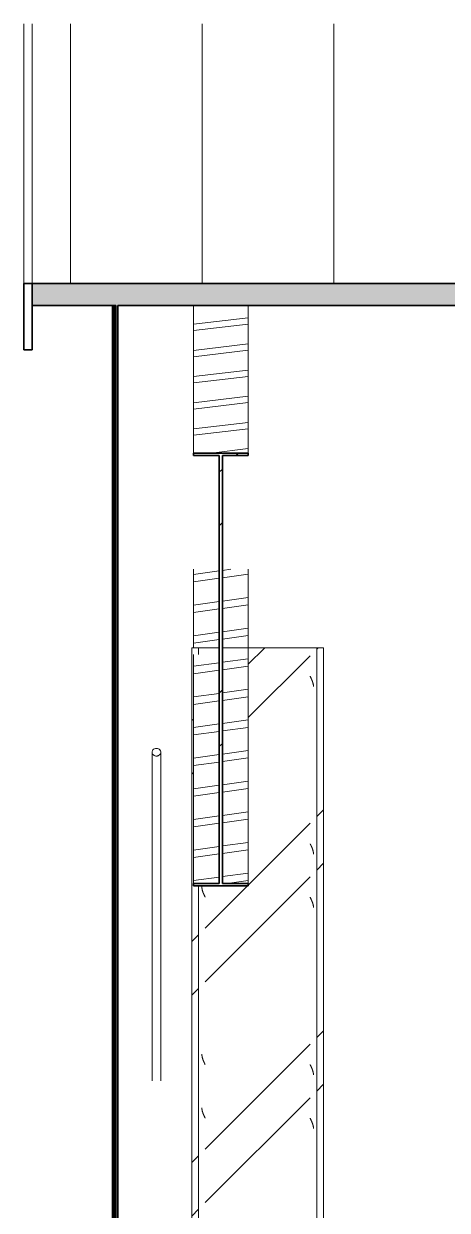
# Model space of a CAD drawing. Header units: centimetres. Extents: x -13467 to 3766, y -437 to 1921.
# Drawn here: x -12501.3 to -12404.8, y 832.2 to 1102.2 of the extents above; entities that cross this region are included whole.
import ezdxf

# ---------------------------------------------------------------- set-up
doc = ezdxf.new("R2010")
doc.units = ezdxf.units.CM
for name, color, linetype, lineweight in [('A-GENM', 7, 'Continuous', 9), ('A-ROOF', 7, 'Continuous', 9), ('A-ROOF-MCUT', 7, 'Continuous', 35), ('A-ROOF-OTLN', 7, 'Continuous', 9), ('A-ROOF-PATT', 7, 'Continuous', 35), ('A-WALL', 7, 'Continuous', 9), ('A-WALL-PATT', 7, 'Continuous', 35), ('S-BEAM', 7, 'Continuous', 9), ('S-COLS', 7, 'Continuous', 9)]:
    doc.layers.add(name, color=color, linetype=linetype, lineweight=lineweight)
pattern_1 = [(45, (-5050.647, 712), (-25.14472, 25.14472), []), (45, (-5050.647, 750.1), (-25.14472, 25.14472), [])]
pattern_2 = [(7.888, (-5050.647, 902.868), (23.250648, 10.18926), []), (7.888, (-5050.647, 908.147), (23.250648, 10.18926), [])]

# ---------------------------------------------------------------- blocks, each defined once
blk = doc.blocks.new('FP_11-Sección 1-1')
at = {"layer": 'S-COLS', "color": 9, "true_color": 0xc0c0c0}
for p, q in [((-12436.04, 953.69), (-12436.06, 953.73)), ((-12436.02, 953.65), (-12436.04, 953.69)), ((-12436, 953.61), (-12436.02, 953.65)), ((-12435.98, 953.58), (-12436, 953.61)), ((-12435.97, 953.54), (-12435.98, 953.58)), ((-12435.95, 953.5), (-12435.97, 953.54)), ((-12435.93, 953.46), (-12435.95, 953.5)), ((-12435.91, 953.43), (-12435.93, 953.46)), ((-12435.89, 953.39), (-12435.91, 953.43)), ((-12435.87, 953.35), (-12435.89, 953.39)), ((-12435.85, 953.31), (-12435.87, 953.35)), ((-12435.84, 953.28), (-12435.85, 953.31)), ((-12435.82, 953.24), (-12435.84, 953.28)), ((-12435.8, 953.2), (-12435.82, 953.24)), ((-12435.78, 953.17), (-12435.8, 953.2)), ((-12435.77, 953.13), (-12435.78, 953.17)), ((-12435.75, 953.09), (-12435.77, 953.13)), ((-12435.73, 953.05), (-12435.75, 953.09)), ((-12435.71, 953.02), (-12435.73, 953.05)), ((-12435.7, 952.98), (-12435.71, 953.02)), ((-12435.68, 952.94), (-12435.7, 952.98)), ((-12435.66, 952.9), (-12435.68, 952.94)), ((-12435.65, 952.87), (-12435.66, 952.9)), ((-12435.63, 952.83), (-12435.65, 952.87)), ((-12435.62, 952.79), (-12435.63, 952.83)), ((-12435.6, 952.76), (-12435.62, 952.79)), ((-12435.59, 952.72), (-12435.6, 952.76)), ((-12435.57, 952.68), (-12435.59, 952.72)), ((-12435.56, 952.64), (-12435.57, 952.68)), ((-12435.54, 952.61), (-12435.56, 952.64)), ((-12435.53, 952.57), (-12435.54, 952.61)), ((-12435.52, 952.53), (-12435.53, 952.57)), ((-12435.5, 952.49), (-12435.52, 952.53)), ((-12435.49, 952.46), (-12435.5, 952.49)), ((-12435.48, 952.42), (-12435.49, 952.46)), ((-12435.47, 952.38), (-12435.48, 952.42)), ((-12435.45, 952.34), (-12435.47, 952.38)), ((-12435.44, 952.31), (-12435.45, 952.34)), ((-12435.43, 952.27), (-12435.44, 952.31)), ((-12435.42, 952.23), (-12435.43, 952.27)), ((-12435.41, 952.2), (-12435.42, 952.23)), ((-12435.4, 952.16), (-12435.41, 952.2)), ((-12435.39, 952.12), (-12435.4, 952.16)), ((-12435.38, 952.08), (-12435.39, 952.12)), ((-12435.37, 952.05), (-12435.38, 952.08)), ((-12435.36, 952.01), (-12435.37, 952.05)), ((-12435.36, 951.97), (-12435.36, 952.01)), ((-12435.35, 951.93), (-12435.36, 951.97)), ((-12435.34, 951.9), (-12435.35, 951.93)), ((-12435.34, 951.86), (-12435.34, 951.9)), ((-12435.33, 951.82), (-12435.34, 951.86)), ((-12435.32, 951.79), (-12435.33, 951.82)), ((-12435.32, 951.75), (-12435.32, 951.79)), ((-12435.31, 951.71), (-12435.32, 951.75)), ((-12435.31, 951.67), (-12435.31, 951.71)), ((-12435.31, 951.64), (-12435.31, 951.67)), ((-12435.3, 951.6), (-12435.31, 951.64)), ((-12435.3, 951.56), (-12435.3, 951.6)), ((-12435.3, 951.52), (-12435.3, 951.56)), ((-12435.29, 951.49), (-12435.3, 951.52)), ((-12435.29, 951.45), (-12435.29, 951.49)), ((-12435.29, 951.41), (-12435.29, 951.45)), ((-12435.29, 951.37), (-12435.29, 951.41)), ((-12436.04, 915.59), (-12436.06, 915.63)), ((-12436.02, 915.55), (-12436.04, 915.59)), ((-12436, 915.51), (-12436.02, 915.55)), ((-12435.98, 915.48), (-12436, 915.51)), ((-12435.97, 915.44), (-12435.98, 915.48)), ((-12435.95, 915.4), (-12435.97, 915.44)), ((-12435.93, 915.36), (-12435.95, 915.4)), ((-12435.91, 915.33), (-12435.93, 915.36)), ((-12435.89, 915.29), (-12435.91, 915.33)), ((-12435.87, 915.25), (-12435.89, 915.29)), ((-12435.85, 915.21), (-12435.87, 915.25)), ((-12435.84, 915.18), (-12435.85, 915.21)), ((-12435.82, 915.14), (-12435.84, 915.18)), ((-12435.8, 915.1), (-12435.82, 915.14)), ((-12435.78, 915.07), (-12435.8, 915.1)), ((-12435.77, 915.03), (-12435.78, 915.07)), ((-12435.75, 914.99), (-12435.77, 915.03)), ((-12435.73, 914.95), (-12435.75, 914.99)), ((-12435.71, 914.92), (-12435.73, 914.95)), ((-12435.7, 914.88), (-12435.71, 914.92)), ((-12435.68, 914.84), (-12435.7, 914.88)), ((-12435.66, 914.8), (-12435.68, 914.84)), ((-12435.65, 914.77), (-12435.66, 914.8)), ((-12435.63, 914.73), (-12435.65, 914.77)), ((-12435.62, 914.69), (-12435.63, 914.73)), ((-12435.6, 914.66), (-12435.62, 914.69)), ((-12435.59, 914.62), (-12435.6, 914.66)), ((-12435.57, 914.58), (-12435.59, 914.62)), ((-12435.56, 914.54), (-12435.57, 914.58)), ((-12435.54, 914.51), (-12435.56, 914.54)), ((-12435.53, 914.47), (-12435.54, 914.51)), ((-12435.52, 914.43), (-12435.53, 914.47)), ((-12435.5, 914.39), (-12435.52, 914.43)), ((-12435.49, 914.36), (-12435.5, 914.39)), ((-12435.48, 914.32), (-12435.49, 914.36)), ((-12435.47, 914.28), (-12435.48, 914.32)), ((-12435.45, 914.24), (-12435.47, 914.28)), ((-12435.44, 914.21), (-12435.45, 914.24)), ((-12435.43, 914.17), (-12435.44, 914.21)), ((-12435.42, 914.13), (-12435.43, 914.17)), ((-12435.41, 914.1), (-12435.42, 914.13)), ((-12435.4, 914.06), (-12435.41, 914.1)), ((-12435.39, 914.02), (-12435.4, 914.06)), ((-12435.38, 913.98), (-12435.39, 914.02)), ((-12435.37, 913.95), (-12435.38, 913.98)), ((-12435.36, 913.91), (-12435.37, 913.95)), ((-12435.36, 913.87), (-12435.36, 913.91)), ((-12435.35, 913.83), (-12435.36, 913.87)), ((-12435.34, 913.8), (-12435.35, 913.83)), ((-12435.34, 913.76), (-12435.34, 913.8)), ((-12435.33, 913.72), (-12435.34, 913.76)), ((-12435.32, 913.69), (-12435.33, 913.72)), ((-12435.32, 913.65), (-12435.32, 913.69)), ((-12435.31, 913.61), (-12435.32, 913.65)), ((-12435.31, 913.57), (-12435.31, 913.61)), ((-12435.31, 913.54), (-12435.31, 913.57)), ((-12435.3, 913.5), (-12435.31, 913.54)), ((-12435.3, 913.46), (-12435.3, 913.5)), ((-12435.3, 913.42), (-12435.3, 913.46)), ((-12435.29, 913.39), (-12435.3, 913.42)), ((-12435.29, 913.35), (-12435.29, 913.39)), ((-12435.29, 913.31), (-12435.29, 913.35)), ((-12435.29, 913.27), (-12435.29, 913.31)), ((-12436.04, 903.4), (-12436.06, 903.44)), ((-12436.02, 903.36), (-12436.04, 903.4)), ((-12436, 903.32), (-12436.02, 903.36)), ((-12435.98, 903.29), (-12436, 903.32)), ((-12435.97, 903.25), (-12435.98, 903.29)), ((-12435.95, 903.21), (-12435.97, 903.25)), ((-12435.93, 903.17), (-12435.95, 903.21)), ((-12435.91, 903.14), (-12435.93, 903.17)), ((-12435.89, 903.1), (-12435.91, 903.14)), ((-12435.87, 903.06), (-12435.89, 903.1)), ((-12435.85, 903.03), (-12435.87, 903.06)), ((-12435.84, 902.99), (-12435.85, 903.03)), ((-12435.82, 902.95), (-12435.84, 902.99)), ((-12435.8, 902.91), (-12435.82, 902.95)), ((-12435.78, 902.88), (-12435.8, 902.91)), ((-12435.77, 902.84), (-12435.78, 902.88)), ((-12435.75, 902.8), (-12435.77, 902.84)), ((-12435.73, 902.76), (-12435.75, 902.8)), ((-12435.71, 902.73), (-12435.73, 902.76)), ((-12435.7, 902.69), (-12435.71, 902.73)), ((-12435.68, 902.65), (-12435.7, 902.69)), ((-12435.66, 902.61), (-12435.68, 902.65)), ((-12435.65, 902.58), (-12435.66, 902.61)), ((-12435.63, 902.54), (-12435.65, 902.58)), ((-12435.62, 902.5), (-12435.63, 902.54)), ((-12435.6, 902.47), (-12435.62, 902.5)), ((-12435.59, 902.43), (-12435.6, 902.47)), ((-12435.57, 902.39), (-12435.59, 902.43)), ((-12435.56, 902.35), (-12435.57, 902.39)), ((-12435.54, 902.32), (-12435.56, 902.35)), ((-12435.53, 902.28), (-12435.54, 902.32)), ((-12435.52, 902.24), (-12435.53, 902.28)), ((-12435.5, 902.2), (-12435.52, 902.24)), ((-12435.49, 902.17), (-12435.5, 902.2)), ((-12435.48, 902.13), (-12435.49, 902.17)), ((-12435.47, 902.09), (-12435.48, 902.13)), ((-12435.45, 902.06), (-12435.47, 902.09)), ((-12435.44, 902.02), (-12435.45, 902.06)), ((-12435.43, 901.98), (-12435.44, 902.02)), ((-12435.42, 901.94), (-12435.43, 901.98)), ((-12435.41, 901.91), (-12435.42, 901.94)), ((-12435.4, 901.87), (-12435.41, 901.91)), ((-12435.39, 901.83), (-12435.4, 901.87)), ((-12435.38, 901.79), (-12435.39, 901.83)), ((-12435.37, 901.76), (-12435.38, 901.79)), ((-12435.36, 901.72), (-12435.37, 901.76)), ((-12435.36, 901.68), (-12435.36, 901.72)), ((-12435.35, 901.64), (-12435.36, 901.68)), ((-12435.34, 901.61), (-12435.35, 901.64)), ((-12435.34, 901.57), (-12435.34, 901.61)), ((-12435.33, 901.53), (-12435.34, 901.57)), ((-12435.32, 901.5), (-12435.33, 901.53)), ((-12435.32, 901.46), (-12435.32, 901.5)), ((-12435.31, 901.42), (-12435.32, 901.46)), ((-12435.31, 901.38), (-12435.31, 901.42)), ((-12435.31, 901.35), (-12435.31, 901.38)), ((-12435.3, 901.31), (-12435.31, 901.35)), ((-12435.3, 901.27), (-12435.3, 901.31)), ((-12435.3, 901.23), (-12435.3, 901.27)), ((-12435.29, 901.2), (-12435.3, 901.23)), ((-12435.29, 901.16), (-12435.29, 901.2)), ((-12435.29, 901.12), (-12435.29, 901.16)), ((-12435.29, 901.09), (-12435.29, 901.12)), ((-12436.04, 865.3), (-12436.06, 865.34)), ((-12436.02, 865.26), (-12436.04, 865.3)), ((-12436, 865.22), (-12436.02, 865.26)), ((-12435.98, 865.19), (-12436, 865.22)), ((-12435.97, 865.15), (-12435.98, 865.19)), ((-12435.95, 865.11), (-12435.97, 865.15)), ((-12435.93, 865.07), (-12435.95, 865.11)), ((-12435.91, 865.04), (-12435.93, 865.07)), ((-12435.89, 865), (-12435.91, 865.04)), ((-12435.87, 864.96), (-12435.89, 865)), ((-12435.85, 864.93), (-12435.87, 864.96)), ((-12435.84, 864.89), (-12435.85, 864.93)), ((-12435.82, 864.85), (-12435.84, 864.89)), ((-12435.8, 864.81), (-12435.82, 864.85)), ((-12435.78, 864.78), (-12435.8, 864.81)), ((-12435.77, 864.74), (-12435.78, 864.78)), ((-12435.75, 864.7), (-12435.77, 864.74)), ((-12435.73, 864.66), (-12435.75, 864.7)), ((-12435.71, 864.63), (-12435.73, 864.66)), ((-12435.7, 864.59), (-12435.71, 864.63)), ((-12435.68, 864.55), (-12435.7, 864.59)), ((-12435.66, 864.51), (-12435.68, 864.55)), ((-12435.65, 864.48), (-12435.66, 864.51)), ((-12435.63, 864.44), (-12435.65, 864.48)), ((-12435.62, 864.4), (-12435.63, 864.44)), ((-12435.6, 864.37), (-12435.62, 864.4)), ((-12435.59, 864.33), (-12435.6, 864.37)), ((-12435.57, 864.29), (-12435.59, 864.33)), ((-12435.56, 864.25), (-12435.57, 864.29)), ((-12435.54, 864.22), (-12435.56, 864.25)), ((-12435.53, 864.18), (-12435.54, 864.22)), ((-12435.52, 864.14), (-12435.53, 864.18)), ((-12435.5, 864.1), (-12435.52, 864.14)), ((-12435.49, 864.07), (-12435.5, 864.1)), ((-12435.48, 864.03), (-12435.49, 864.07)), ((-12435.47, 863.99), (-12435.48, 864.03)), ((-12435.45, 863.96), (-12435.47, 863.99)), ((-12435.44, 863.92), (-12435.45, 863.96)), ((-12435.43, 863.88), (-12435.44, 863.92)), ((-12435.42, 863.84), (-12435.43, 863.88)), ((-12435.41, 863.81), (-12435.42, 863.84)), ((-12435.4, 863.77), (-12435.41, 863.81)), ((-12435.39, 863.73), (-12435.4, 863.77)), ((-12435.38, 863.69), (-12435.39, 863.73)), ((-12435.37, 863.66), (-12435.38, 863.69)), ((-12435.36, 863.62), (-12435.37, 863.66)), ((-12435.36, 863.58), (-12435.36, 863.62)), ((-12435.35, 863.54), (-12435.36, 863.58)), ((-12435.34, 863.51), (-12435.35, 863.54)), ((-12435.34, 863.47), (-12435.34, 863.51)), ((-12435.33, 863.43), (-12435.34, 863.47)), ((-12435.32, 863.4), (-12435.33, 863.43)), ((-12435.32, 863.36), (-12435.32, 863.4)), ((-12435.31, 863.32), (-12435.32, 863.36)), ((-12435.31, 863.28), (-12435.31, 863.32)), ((-12435.31, 863.25), (-12435.31, 863.28)), ((-12435.3, 863.21), (-12435.31, 863.25)), ((-12435.3, 863.17), (-12435.3, 863.21)), ((-12435.3, 863.13), (-12435.3, 863.17)), ((-12435.29, 863.1), (-12435.3, 863.13)), ((-12435.29, 863.06), (-12435.29, 863.1)), ((-12435.29, 863.02), (-12435.29, 863.06)), ((-12435.29, 862.99), (-12435.29, 863.02)), ((-12436.04, 853.11), (-12436.06, 853.15)), ((-12436.02, 853.07), (-12436.04, 853.11)), ((-12436, 853.03), (-12436.02, 853.07)), ((-12435.98, 853), (-12436, 853.03)), ((-12435.97, 852.96), (-12435.98, 853)), ((-12435.95, 852.92), (-12435.97, 852.96)), ((-12435.93, 852.89), (-12435.95, 852.92)), ((-12435.91, 852.85), (-12435.93, 852.89)), ((-12435.89, 852.81), (-12435.91, 852.85)), ((-12435.87, 852.77), (-12435.89, 852.81)), ((-12435.85, 852.74), (-12435.87, 852.77)), ((-12435.84, 852.7), (-12435.85, 852.74)), ((-12435.82, 852.66), (-12435.84, 852.7)), ((-12435.8, 852.62), (-12435.82, 852.66)), ((-12435.78, 852.59), (-12435.8, 852.62)), ((-12435.77, 852.55), (-12435.78, 852.59)), ((-12435.75, 852.51), (-12435.77, 852.55)), ((-12435.73, 852.47), (-12435.75, 852.51)), ((-12435.71, 852.44), (-12435.73, 852.47)), ((-12435.7, 852.4), (-12435.71, 852.44)), ((-12435.68, 852.36), (-12435.7, 852.4)), ((-12435.66, 852.33), (-12435.68, 852.36)), ((-12435.65, 852.29), (-12435.66, 852.33)), ((-12435.63, 852.25), (-12435.65, 852.29)), ((-12435.62, 852.21), (-12435.63, 852.25)), ((-12435.6, 852.18), (-12435.62, 852.21)), ((-12435.59, 852.14), (-12435.6, 852.18)), ((-12435.57, 852.1), (-12435.59, 852.14)), ((-12435.56, 852.06), (-12435.57, 852.1)), ((-12435.54, 852.03), (-12435.56, 852.06)), ((-12435.53, 851.99), (-12435.54, 852.03)), ((-12435.52, 851.95), (-12435.53, 851.99)), ((-12435.5, 851.92), (-12435.52, 851.95)), ((-12435.49, 851.88), (-12435.5, 851.92)), ((-12435.48, 851.84), (-12435.49, 851.88)), ((-12435.47, 851.8), (-12435.48, 851.84)), ((-12435.45, 851.77), (-12435.47, 851.8)), ((-12435.44, 851.73), (-12435.45, 851.77)), ((-12435.43, 851.69), (-12435.44, 851.73)), ((-12435.42, 851.65), (-12435.43, 851.69)), ((-12435.41, 851.62), (-12435.42, 851.65)), ((-12435.4, 851.58), (-12435.41, 851.62)), ((-12435.39, 851.54), (-12435.4, 851.58)), ((-12435.38, 851.5), (-12435.39, 851.54)), ((-12435.37, 851.47), (-12435.38, 851.5)), ((-12435.36, 851.43), (-12435.37, 851.47)), ((-12435.36, 851.39), (-12435.36, 851.43)), ((-12435.35, 851.36), (-12435.36, 851.39)), ((-12435.34, 851.32), (-12435.35, 851.36)), ((-12435.34, 851.28), (-12435.34, 851.32)), ((-12435.33, 851.24), (-12435.34, 851.28)), ((-12435.32, 851.21), (-12435.33, 851.24)), ((-12435.32, 851.17), (-12435.32, 851.21)), ((-12435.31, 851.13), (-12435.32, 851.17)), ((-12435.31, 851.09), (-12435.31, 851.13)), ((-12435.31, 851.06), (-12435.31, 851.09)), ((-12435.3, 851.02), (-12435.31, 851.06)), ((-12435.3, 850.98), (-12435.3, 851.02)), ((-12435.3, 850.95), (-12435.3, 850.98)), ((-12435.29, 850.91), (-12435.3, 850.95)), ((-12435.29, 850.87), (-12435.29, 850.91)), ((-12435.29, 850.83), (-12435.29, 850.87)), ((-12435.29, 850.8), (-12435.29, 850.83))]:
    blk.add_line(p, q, dxfattribs=at)
blk = doc.blocks.new('FP_12-Sección 1-1')
at = {"layer": 'S-COLS', "color": 9, "true_color": 0xc0c0c0}
for p, q in [((-12460.71, 905.75), (-12460.71, 905.79)), ((-12460.71, 905.71), (-12460.71, 905.75)), ((-12460.7, 905.67), (-12460.71, 905.71)), ((-12460.7, 905.64), (-12460.7, 905.67)), ((-12460.7, 905.6), (-12460.7, 905.64)), ((-12460.7, 905.56), (-12460.7, 905.6)), ((-12460.69, 905.52), (-12460.7, 905.56)), ((-12460.69, 905.49), (-12460.69, 905.52)), ((-12460.69, 905.45), (-12460.69, 905.49)), ((-12460.68, 905.41), (-12460.69, 905.45)), ((-12460.68, 905.38), (-12460.68, 905.41)), ((-12460.67, 905.34), (-12460.68, 905.38)), ((-12460.66, 905.3), (-12460.67, 905.34)), ((-12460.66, 905.26), (-12460.66, 905.3)), ((-12460.65, 905.23), (-12460.66, 905.26)), ((-12460.64, 905.19), (-12460.65, 905.23)), ((-12460.63, 905.15), (-12460.64, 905.19)), ((-12460.63, 905.11), (-12460.63, 905.15)), ((-12460.62, 905.08), (-12460.63, 905.11)), ((-12460.61, 905.04), (-12460.62, 905.08)), ((-12460.6, 905), (-12460.61, 905.04)), ((-12460.59, 904.96), (-12460.6, 905)), ((-12460.58, 904.93), (-12460.59, 904.96)), ((-12460.57, 904.89), (-12460.58, 904.93)), ((-12460.56, 904.85), (-12460.57, 904.89)), ((-12460.55, 904.82), (-12460.56, 904.85)), ((-12460.53, 904.78), (-12460.55, 904.82)), ((-12460.52, 904.74), (-12460.53, 904.78)), ((-12460.51, 904.7), (-12460.52, 904.74)), ((-12460.5, 904.67), (-12460.51, 904.7)), ((-12460.48, 904.63), (-12460.5, 904.67)), ((-12460.47, 904.59), (-12460.48, 904.63)), ((-12460.46, 904.55), (-12460.47, 904.59)), ((-12460.44, 904.52), (-12460.46, 904.55)), ((-12460.43, 904.48), (-12460.44, 904.52)), ((-12460.41, 904.44), (-12460.43, 904.48)), ((-12460.4, 904.41), (-12460.41, 904.44)), ((-12460.38, 904.37), (-12460.4, 904.41)), ((-12460.37, 904.33), (-12460.38, 904.37)), ((-12460.35, 904.29), (-12460.37, 904.33)), ((-12460.33, 904.26), (-12460.35, 904.29)), ((-12460.32, 904.22), (-12460.33, 904.26)), ((-12460.3, 904.18), (-12460.32, 904.22)), ((-12460.29, 904.14), (-12460.3, 904.18)), ((-12460.27, 904.11), (-12460.29, 904.14)), ((-12460.25, 904.07), (-12460.27, 904.11)), ((-12460.23, 904.03), (-12460.25, 904.07)), ((-12460.22, 903.99), (-12460.23, 904.03)), ((-12460.2, 903.96), (-12460.22, 903.99)), ((-12460.18, 903.92), (-12460.2, 903.96)), ((-12460.16, 903.88), (-12460.18, 903.92)), ((-12460.14, 903.85), (-12460.16, 903.88)), ((-12460.13, 903.81), (-12460.14, 903.85)), ((-12460.11, 903.77), (-12460.13, 903.81)), ((-12460.09, 903.73), (-12460.11, 903.77)), ((-12460.07, 903.7), (-12460.09, 903.73)), ((-12460.05, 903.66), (-12460.07, 903.7)), ((-12460.03, 903.62), (-12460.05, 903.66)), ((-12460.01, 903.58), (-12460.03, 903.62)), ((-12460, 903.55), (-12460.01, 903.58)), ((-12459.98, 903.51), (-12460, 903.55)), ((-12459.96, 903.47), (-12459.98, 903.51)), ((-12459.94, 903.44), (-12459.96, 903.47)), ((-12460.71, 867.65), (-12460.71, 867.69)), ((-12460.71, 867.61), (-12460.71, 867.65)), ((-12460.7, 867.57), (-12460.71, 867.61)), ((-12460.7, 867.54), (-12460.7, 867.57)), ((-12460.7, 867.5), (-12460.7, 867.54)), ((-12460.7, 867.46), (-12460.7, 867.5)), ((-12460.69, 867.42), (-12460.7, 867.46)), ((-12460.69, 867.39), (-12460.69, 867.42)), ((-12460.69, 867.35), (-12460.69, 867.39)), ((-12460.68, 867.31), (-12460.69, 867.35)), ((-12460.68, 867.28), (-12460.68, 867.31)), ((-12460.67, 867.24), (-12460.68, 867.28)), ((-12460.66, 867.2), (-12460.67, 867.24)), ((-12460.66, 867.16), (-12460.66, 867.2)), ((-12460.65, 867.13), (-12460.66, 867.16)), ((-12460.64, 867.09), (-12460.65, 867.13)), ((-12460.63, 867.05), (-12460.64, 867.09)), ((-12460.63, 867.01), (-12460.63, 867.05)), ((-12460.62, 866.98), (-12460.63, 867.01)), ((-12460.61, 866.94), (-12460.62, 866.98)), ((-12460.6, 866.9), (-12460.61, 866.94)), ((-12460.59, 866.86), (-12460.6, 866.9)), ((-12460.58, 866.83), (-12460.59, 866.86)), ((-12460.57, 866.79), (-12460.58, 866.83)), ((-12460.56, 866.75), (-12460.57, 866.79)), ((-12460.55, 866.72), (-12460.56, 866.75)), ((-12460.53, 866.68), (-12460.55, 866.72)), ((-12460.52, 866.64), (-12460.53, 866.68)), ((-12460.51, 866.6), (-12460.52, 866.64)), ((-12460.5, 866.57), (-12460.51, 866.6)), ((-12460.48, 866.53), (-12460.5, 866.57)), ((-12460.47, 866.49), (-12460.48, 866.53)), ((-12460.46, 866.45), (-12460.47, 866.49)), ((-12460.44, 866.42), (-12460.46, 866.45)), ((-12460.43, 866.38), (-12460.44, 866.42)), ((-12460.41, 866.34), (-12460.43, 866.38)), ((-12460.4, 866.31), (-12460.41, 866.34)), ((-12460.38, 866.27), (-12460.4, 866.31)), ((-12460.37, 866.23), (-12460.38, 866.27)), ((-12460.35, 866.19), (-12460.37, 866.23)), ((-12460.33, 866.16), (-12460.35, 866.19)), ((-12460.32, 866.12), (-12460.33, 866.16)), ((-12460.3, 866.08), (-12460.32, 866.12)), ((-12460.29, 866.04), (-12460.3, 866.08)), ((-12460.27, 866.01), (-12460.29, 866.04)), ((-12460.25, 865.97), (-12460.27, 866.01)), ((-12460.23, 865.93), (-12460.25, 865.97)), ((-12460.22, 865.89), (-12460.23, 865.93)), ((-12460.2, 865.86), (-12460.22, 865.89)), ((-12460.18, 865.82), (-12460.2, 865.86)), ((-12460.16, 865.78), (-12460.18, 865.82)), ((-12460.14, 865.75), (-12460.16, 865.78)), ((-12460.13, 865.71), (-12460.14, 865.75)), ((-12460.11, 865.67), (-12460.13, 865.71)), ((-12460.09, 865.63), (-12460.11, 865.67)), ((-12460.07, 865.6), (-12460.09, 865.63)), ((-12460.05, 865.56), (-12460.07, 865.6)), ((-12460.03, 865.52), (-12460.05, 865.56)), ((-12460.01, 865.48), (-12460.03, 865.52)), ((-12460, 865.45), (-12460.01, 865.48)), ((-12459.98, 865.41), (-12460, 865.45)), ((-12459.96, 865.37), (-12459.98, 865.41)), ((-12459.94, 865.34), (-12459.96, 865.37)), ((-12460.71, 855.46), (-12460.71, 855.5)), ((-12460.71, 855.42), (-12460.71, 855.46)), ((-12460.7, 855.38), (-12460.71, 855.42)), ((-12460.7, 855.35), (-12460.7, 855.38)), ((-12460.7, 855.31), (-12460.7, 855.35)), ((-12460.7, 855.27), (-12460.7, 855.31)), ((-12460.69, 855.24), (-12460.7, 855.27)), ((-12460.69, 855.2), (-12460.69, 855.24)), ((-12460.69, 855.16), (-12460.69, 855.2)), ((-12460.68, 855.12), (-12460.69, 855.16)), ((-12460.68, 855.09), (-12460.68, 855.12)), ((-12460.67, 855.05), (-12460.68, 855.09)), ((-12460.66, 855.01), (-12460.67, 855.05)), ((-12460.66, 854.97), (-12460.66, 855.01)), ((-12460.65, 854.94), (-12460.66, 854.97)), ((-12460.64, 854.9), (-12460.65, 854.94)), ((-12460.63, 854.86), (-12460.64, 854.9)), ((-12460.63, 854.82), (-12460.63, 854.86)), ((-12460.62, 854.79), (-12460.63, 854.82)), ((-12460.61, 854.75), (-12460.62, 854.79)), ((-12460.6, 854.71), (-12460.61, 854.75)), ((-12460.59, 854.68), (-12460.6, 854.71)), ((-12460.58, 854.64), (-12460.59, 854.68)), ((-12460.57, 854.6), (-12460.58, 854.64)), ((-12460.56, 854.56), (-12460.57, 854.6)), ((-12460.55, 854.53), (-12460.56, 854.56)), ((-12460.53, 854.49), (-12460.55, 854.53)), ((-12460.52, 854.45), (-12460.53, 854.49)), ((-12460.51, 854.41), (-12460.52, 854.45)), ((-12460.5, 854.38), (-12460.51, 854.41)), ((-12460.48, 854.34), (-12460.5, 854.38)), ((-12460.47, 854.3), (-12460.48, 854.34)), ((-12460.46, 854.27), (-12460.47, 854.3)), ((-12460.44, 854.23), (-12460.46, 854.27)), ((-12460.43, 854.19), (-12460.44, 854.23)), ((-12460.41, 854.15), (-12460.43, 854.19)), ((-12460.4, 854.12), (-12460.41, 854.15)), ((-12460.38, 854.08), (-12460.4, 854.12)), ((-12460.37, 854.04), (-12460.38, 854.08)), ((-12460.35, 854), (-12460.37, 854.04)), ((-12460.33, 853.97), (-12460.35, 854)), ((-12460.32, 853.93), (-12460.33, 853.97)), ((-12460.3, 853.89), (-12460.32, 853.93)), ((-12460.29, 853.85), (-12460.3, 853.89)), ((-12460.27, 853.82), (-12460.29, 853.85)), ((-12460.25, 853.78), (-12460.27, 853.82)), ((-12460.23, 853.74), (-12460.25, 853.78)), ((-12460.22, 853.71), (-12460.23, 853.74)), ((-12460.2, 853.67), (-12460.22, 853.71)), ((-12460.18, 853.63), (-12460.2, 853.67)), ((-12460.16, 853.59), (-12460.18, 853.63)), ((-12460.14, 853.56), (-12460.16, 853.59)), ((-12460.13, 853.52), (-12460.14, 853.56)), ((-12460.11, 853.48), (-12460.13, 853.52)), ((-12460.09, 853.44), (-12460.11, 853.48)), ((-12460.07, 853.41), (-12460.09, 853.44)), ((-12460.05, 853.37), (-12460.07, 853.41)), ((-12460.03, 853.33), (-12460.05, 853.37)), ((-12460.01, 853.3), (-12460.03, 853.33)), ((-12460, 853.26), (-12460.01, 853.3)), ((-12459.98, 853.22), (-12460, 853.26)), ((-12459.96, 853.18), (-12459.98, 853.22)), ((-12459.94, 853.15), (-12459.96, 853.18))]:
    blk.add_line(p, q, dxfattribs=at)
blk = doc.blocks.new('RVR_Tensor angular - d_25 mm-1668413-Sección 1-1')
at = {"layer": 'A-GENM', "color": 8, "true_color": 0x808080}
for p, q in [((-12472.06, 936.44), (-12472.06, 861.62)), ((-12470.06, 861.62), (-12470.06, 936.44))]:
    blk.add_line(p, q, dxfattribs=at)
for start_param, end_param in [(1.570796, 3.40339), (6.021388, 7.853982), (3.403392, 3.665189), (3.665191, 4.18879), (4.18879, 4.45059), (4.45059, 4.712389), (4.712389, 4.974188), (4.974188, 5.235988), (5.235988, 5.759587), (5.759589, 6.021386)]:
    blk.add_ellipse((-12471.06, 936.44), major_axis=(1, 0), ratio=0.866025, start_param=start_param, end_param=end_param, dxfattribs=at)
blk = doc.blocks.new('PQ_RVR_EST-01_ZZ_ZZ_MO_T_A_rvt-1-Sección 1-1')
at = {"layer": 'S-BEAM', "true_color": 0xc0c0c0}
h = blk.add_hatch(dxfattribs=at)
h.set_pattern_fill('FP_14', color=9, style=0, pattern_type=2)
h.set_pattern_definition([(6.755, (-5050.647, 1000.433), (23.7533465, 8.7698436), []), (6.755, (-5050.647, 1004.946), (23.7533465, 8.7698436), [])])
h.paths.add_polyline_path([(-12462.64, 1004.54), (-12450.14, 1004.54), (-12450.14, 1038.09), (-12462.64, 1038.09)])
h = blk.add_hatch(dxfattribs=at)
h.set_pattern_fill('FP_6', color=9, style=0, pattern_type=2)
h.set_pattern_definition(pattern_1)
h.paths.add_polyline_path([(-12450.14, 906.02), (-12450.14, 906.6), (-12456.03, 906.6), (-12456.03, 1003.95), (-12450.14, 1003.95), (-12450.14, 1004.54), (-12462.64, 1004.54), (-12462.64, 1003.95), (-12456.74, 1003.95), (-12456.74, 906.6), (-12462.64, 906.6), (-12462.64, 906.02)])
h = blk.add_hatch(dxfattribs=at)
h.set_pattern_fill('FP_15', color=9, style=0, pattern_type=2)
h.set_pattern_definition(pattern_2)
h.paths.add_polyline_path([(-12462.64, 906.6), (-12456.74, 906.6), (-12456.74, 960.14), (-12461.26, 960.03), (-12461.46, 959.93), (-12461.46, 958.67), (-12462.64, 958.67), (-12462.64, 907.49)])
h.paths.add_polyline_path([(-12460.98, 960.22), (-12456.74, 960.22), (-12456.74, 978.08), (-12462.64, 978.08), (-12462.64, 960.22), (-12461.01, 960.22)])
h = blk.add_hatch(dxfattribs=at)
h.set_pattern_fill('FP_15', color=9, style=0, pattern_type=2)
h.set_pattern_definition(pattern_2)
h.paths.add_polyline_path([(-12456.03, 906.6), (-12450.14, 906.6), (-12450.14, 960.14), (-12456.03, 960.14), (-12456.03, 907.49)])
h.paths.add_polyline_path([(-12451.61, 960.22), (-12450.14, 960.22), (-12450.14, 978.08), (-12456.03, 978.08), (-12456.03, 960.22), (-12454.35, 960.22)])
at = {"layer": 'S-COLS', "true_color": 0xc0c0c0}
h = blk.add_hatch(dxfattribs=at)
h.set_pattern_fill('FP_6', color=9, style=0, pattern_type=2)
h.set_pattern_definition(pattern_1)
h.paths.add_polyline_path([(-12461.46, 94), (-12461.46, 514), (-12463, 514), (-12463, 94)])
h.paths.add_polyline_path([(-12463, 514.3), (-12461.46, 514.3), (-12461.46, 906.02), (-12462.64, 906.02), (-12462.64, 958.67), (-12461.46, 958.67), (-12461.46, 960.22), (-12463, 960.22), (-12463, 516.61)])
h = blk.add_hatch(dxfattribs=at)
h.set_pattern_fill('FP_6', color=9, style=0, pattern_type=2)
h.set_pattern_definition(pattern_1)
h.paths.add_polyline_path([(-12459.94, 94), (-12436.06, 94), (-12436.06, 960.22), (-12450.14, 960.14), (-12450.14, 906.02), (-12459.94, 906.02), (-12459.93, 514.3), (-12458.93, 514.3), (-12458.93, 519), (-12458.63, 519), (-12458.63, 514), (-12459.94, 514), (-12459.94, 265.33)])
h.paths.add_polyline_path([(-12456.74, 960.14), (-12456.74, 960.22), (-12459.94, 960.14)])
h = blk.add_hatch(dxfattribs=at)
h.set_pattern_fill('FP_6', color=9, style=0, pattern_type=2)
h.set_pattern_definition(pattern_1)
h.paths.add_polyline_path([(-12433, 94), (-12433, 960.22), (-12434.54, 960.22), (-12434.54, 94)])
at = {"layer": 'S-BEAM'}
for p, q in [((-12462.64, 1038.1), (-12462.64, 1004.54)), ((-12450.14, 1038.11), (-12450.14, 1004.54)), ((-12462.64, 978.08), (-12462.64, 960.22)), ((-12450.14, 978.08), (-12450.14, 960.22)), ((-12462.64, 958.67), (-12462.64, 906.6)), ((-12450.14, 960.14), (-12450.14, 906.6))]:
    blk.add_line(p, q, dxfattribs=at)
at = {"layer": 'S-BEAM', "lineweight": 35}
for p, q in [((-12450.14, 1004.54), (-12462.64, 1004.54)), ((-12462.64, 1004.54), (-12462.64, 1003.95)), ((-12462.64, 1003.95), (-12456.74, 1003.95)), ((-12456.74, 1003.95), (-12456.74, 906.6)), ((-12456.03, 906.6), (-12456.03, 1003.95)), ((-12456.03, 1003.95), (-12450.14, 1003.95)), ((-12450.14, 1003.95), (-12450.14, 1004.54)), ((-12456.74, 906.6), (-12462.64, 906.6)), ((-12462.64, 906.6), (-12462.64, 906.02)), ((-12462.64, 906.02), (-12450.14, 906.02)), ((-12450.14, 906.6), (-12456.03, 906.6)), ((-12450.14, 906.02), (-12450.14, 906.6))]:
    blk.add_line(p, q, dxfattribs=at)
at = {"layer": 'S-COLS'}
for p, q in [((-12463, 960.22), (-12463, 514.3)), ((-12461.46, 960.22), (-12463, 960.22)), ((-12461.46, 960.22), (-12461.46, 958.67)), ((-12459.94, 960.22), (-12461.46, 960.22)), ((-12456.74, 960.22), (-12459.94, 960.22)), ((-12436.06, 960.22), (-12456.03, 960.22)), ((-12434.54, 960.22), (-12436.06, 960.22)), ((-12434.54, 960.22), (-12434.54, 94)), ((-12433, 960.22), (-12434.54, 960.22)), ((-12433, 960.22), (-12433, 94)), ((-12461.46, 906.02), (-12461.46, 514.3))]:
    blk.add_line(p, q, dxfattribs=at)
at = {"layer": 'A-GENM', "lineweight": 9}
blk.add_blockref('RVR_Tensor angular - d_25 mm-1668413-Sección 1-1', (0, 0), dxfattribs=at)
at = {"layer": 'S-COLS'}
for name in ['FP_11-Sección 1-1', 'FP_12-Sección 1-1']:
    blk.add_blockref(name, (0, 0), dxfattribs=at)

msp = doc.modelspace()

# ---------------------------------------------------------------- hatches: boundary and pattern name
at = {"layer": 'A-ROOF-PATT', "lineweight": 9, "true_color": 0xc0c0c0}
h = msp.add_hatch(dxfattribs=at)
h.set_pattern_fill('FP_1', color=9, style=0, pattern_type=2)
h.set_pattern_definition([(90, (-5050.647, 1038.75), (-30, 2e-15), [])])
h.paths.add_polyline_path([(-8817.79, 1043.125), (-6260.942, 1043.125), (-6260.942, 1102.241), (-12499.395, 1102.241), (-12499.395, 1043.125), (-9257.112, 1043.125)])
at = {"layer": 'A-ROOF-PATT', "lineweight": 9, "true_color": 0x9a9a9a}
msp.add_hatch(color=253, dxfattribs=at).paths.add_polyline_path([(-6260.942, 1038.091), (-6260.942, 1043.125), (-12499.395, 1043.125), (-12499.395, 1038.091), (-6401.519, 1038.091)])
at = {"layer": 'A-WALL-PATT', "lineweight": 9, "true_color": 0xc0c0c0}
h = msp.add_hatch(dxfattribs=at)
h.set_pattern_fill('FP_5', color=9, style=0, pattern_type=2)
h.set_pattern_definition([(90, (-12480.46, 712.001), (-0.05863, 4e-18), [])])
h.paths.add_polyline_path([(-12480.602, 515.53), (-12480.602, 1038.091), (-12481.138, 1038.091), (-12481.138, 515.53)])
h = msp.add_hatch(dxfattribs=at)
h.set_pattern_fill('FP_4', color=9, style=0, pattern_type=2)
h.set_pattern_definition([(90, (-12480.157, 712.001), (-0.14313, 9e-18), [])])
h.paths.add_polyline_path([(-12480.326, 515.53), (-12480.326, 1038.091), (-12480.602, 1038.091), (-12480.602, 515.53)])
at = {"layer": 'A-WALL-PATT', "lineweight": 9, "true_color": 0x9a9a9a}
msp.add_hatch(color=253, dxfattribs=at).paths.add_polyline_path([(-12480.326, 515.53), (-12479.826, 515.53), (-12479.826, 1038.091), (-12480.326, 1038.091), (-12480.326, 516.612)])

# ---------------------------------------------------------------- linework, layer by layer
at = {"layer": 'A-ROOF'}
msp.add_line((-12499.395, 1043.125), (-12499.395, 1102.241), dxfattribs=at)
at = {"layer": 'A-ROOF', "lineweight": 35}
for p, q in [((-6260.942, 1043.125), (-12499.395, 1043.125)), ((-12499.395, 1038.091), (-12480.326, 1038.091)), ((-12479.826, 1038.091), (-6260.942, 1038.091))]:
    msp.add_line(p, q, dxfattribs=at)
at = {"layer": 'A-ROOF-MCUT'}
for p, q in [((-12499.395, 1043.125), (-12501.295, 1043.125)), ((-12501.295, 1043.125), (-12501.295, 1028.025)), ((-12499.395, 1028.025), (-12499.395, 1043.125)), ((-12501.295, 1028.025), (-12499.395, 1028.025))]:
    msp.add_line(p, q, dxfattribs=at)
at = {"layer": 'A-ROOF-OTLN'}
msp.add_line((-12501.295, 1102.241), (-12501.295, 1043.125), dxfattribs=at)
at = {"layer": 'A-WALL'}
for p, q in [((-12481.138, 1038.091), (-12481.138, 515.53)), ((-12480.602, 1038.091), (-12480.602, 515.53))]:
    msp.add_line(p, q, dxfattribs=at)
at = {"layer": 'A-WALL', "lineweight": 35}
for p, q in [((-12480.326, 1038.091), (-12480.326, 515.53)), ((-12479.826, 515.53), (-12479.826, 1038.091))]:
    msp.add_line(p, q, dxfattribs=at)

# ---------------------------------------------------------------- block references
at = {"lineweight": 5}
msp.add_blockref('PQ_RVR_EST-01_ZZ_ZZ_MO_T_A_rvt-1-Sección 1-1', (0, 0), dxfattribs=at)

doc.saveas('drawing.dxf')
